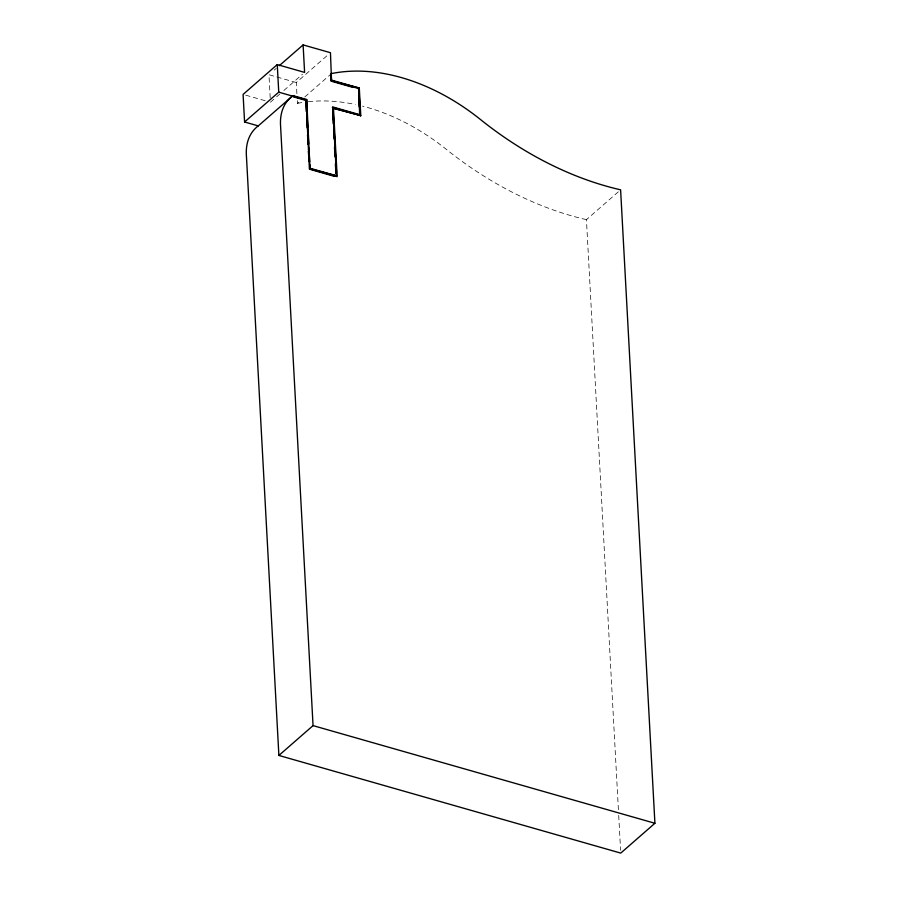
<?xml version="1.0" encoding="UTF-8"?>
<svg xmlns="http://www.w3.org/2000/svg" width="898" height="898" viewBox="0 0 898 898"><rect width="100%" height="100%" fill="white"/><g stroke="black" fill="none" stroke-linecap="round" stroke-linejoin="round"><path stroke-width="0.67" stroke-dasharray="4.49 3.37" d="M274.126 70.212L276.191 68.405M270.433 102.226L275.619 97.714M276.651 96.804L279.749 94.099M283.891 90.485L302.525 74.208M296.901 93.65L296.295 82.537L328.387 54.52M297.272 100.587L297.429 103.371L300.583 100.61M304.804 96.928L331.16 73.917M618.396 809.749L586.439 219.651L620.608 189.826M296.295 82.537L268.951 74.725L270.365 100.857M245.693 95.166L266.526 101.115M618.7 815.35L620.597 850.305M586.439 219.651A309.653 220.38 48.9 0 1 448.225 150.886A194.675 138.55 48.9 0 0 362.601 106.166M297.429 103.371A194.675 138.55 48.9 0 1 303.951 102.249M308.373 101.698A194.675 138.55 48.9 0 1 355.294 104.46"/><path stroke-width="1.35" d="M331.306 76.599L331.519 80.629L330.464 52.713L303.109 44.9L304.602 72.401L277.257 64.589L243.089 94.413L244.582 121.993L258.254 125.9L293.006 95.592L306.712 99.51L310.012 168.734L309.788 164.603M279.3 65.689L303.109 44.9M244.582 121.993L278.75 92.168L277.257 64.589M331.16 73.917L331.587 73.535A194.675 138.55 48.9 0 1 482.394 121.062A309.653 220.38 48.9 0 0 620.608 189.826L654.911 823.275L620.743 853.1L278.885 755.442L246.355 154.759A53.745 38.255 48.9 0 1 258.254 125.9M305.668 100.352L306.095 99.981L278.75 92.168M306.88 110.903L306.712 99.51M330.902 81.101L330.947 73.726L331.587 73.535M333.012 108.164L360.794 115.606L359.301 88.071L331.957 80.259M358.257 88.913L358.684 88.543L331.328 80.73M359.301 88.071L332.832 81M358.684 88.543L359.671 115.135L332.327 107.322M334.314 108.535L360.794 115.606M309.395 169.206L306.095 99.981M360.098 114.764L332.754 106.952L336.481 175.795L311.314 169.105M278.885 755.442L313.054 725.618L280.524 124.934A53.745 38.255 48.9 0 1 292.422 96.075M332.204 81.471L353.049 87.42M292.58 95.963L306.285 99.88M293.231 96.804L304.422 100.004M310.439 168.364L336.481 175.795M309.821 168.835L337.177 176.648L333.439 107.794M310.697 169.576L334.146 176.277M313.054 725.618L654.911 823.275M359.166 93.942L359.918 107.715M360.064 110.476L360.367 115.977M358.773 98.578L359.222 106.851M333.091 109.545L333.832 123.318M334.056 127.449L334.73 139.841M334.875 142.591L335.627 156.364M335.852 160.495L336.526 172.887M332.698 114.203L333.214 123.845M333.596 130.726L334.045 138.988M334.483 147.25L335.01 156.892M335.381 163.784L335.908 173.415M307.105 115.034L307.778 127.426M308.003 131.557L308.676 143.949M308.901 148.08L309.642 161.853M305.747 101.732L306.263 111.374M306.633 118.255L307.161 127.898M307.531 134.779L308.059 144.421M308.429 151.302L308.946 160.944"/></g></svg>
